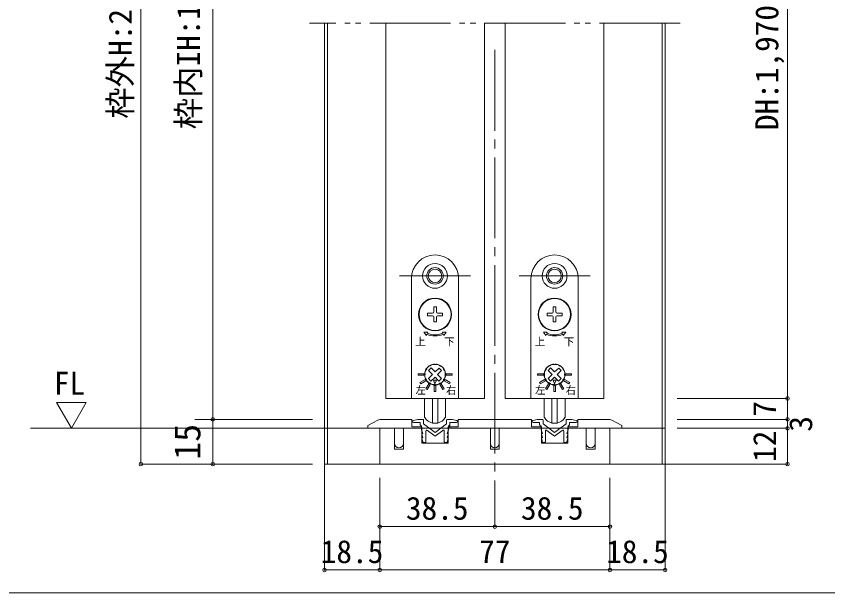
# Model space of a CAD drawing. Units: millimetres on the paper, enlarged 10 times, with parts at other scales. Extents: x -2000 to 2000, y -1385 to 1385.
# Drawn here: x -1319 to -414, y -68 to 575 of the extents above; entities that cross this region are included whole.
import ezdxf
from ezdxf.enums import TextEntityAlignment as Align

# ---------------------------------------------------------------- set-up
doc = ezdxf.new("R2010")
doc.units = ezdxf.units.MM
doc.header["$LTSCALE"] = 10
doc.header["$PDMODE"] = 32
doc.header["$PDSIZE"] = 4
for name, pattern in [('CHAIN2', [12, 9, -1, 1, -1]), ('DOUBLE_CHAIN2', [12.8, 9, -1, 0.6, -0.6, 0.6, -1]), ('USER1', [19.05, 12.7, -6.35])]:
    doc.linetypes.add(name, pattern=pattern)
doc.layers.add('1-1_0', color=7, linetype='Continuous', lineweight=20)
doc.layers.add('2-0_18', color=7, linetype='Continuous', lineweight=20)
doc.styles.add('ＭＳ ゴシック', font='')
doc.styles.get('ＭＳ ゴシック').set_extended_font_data('MS Gothic')

msp = doc.modelspace()

# ---------------------------------------------------------------- linework, layer by layer
at = {"layer": '1-1_0'}
msp.add_lwpolyline([(380, -67.5), (-1950, -67.5), (-1950, 1335)], dxfattribs=at)
msp.add_lwpolyline([(380, -67.5), (-1950, -67.5), (-1950, 1335)], dxfattribs=at)
at = {"layer": '2-0_18', "color": 4, "lineweight": 9}
for p, q in [((-1179.75, 1059.71), (-1179.75, 75.89)), ((-1099.59, 939.71), (-1099.59, 125.89)), ((-458.59, 149.22), (-458.59, 913.04)), ((-458.59, 149.22), (-581.67, 149.22)), ((-458.59, 149.22), (-458.59, 125.89)), ((-1119.59, 125.89), (-988.33, 125.89)), ((-1099.59, 125.89), (-1099.59, 75.89)), ((-458.59, 125.89), (-581.67, 125.89)), ((-458.59, 125.89), (-458.59, 115.89)), ((-975, 115.89), (-1302.94, 115.89)), ((-458.59, 115.89), (-581.67, 115.89)), ((-458.59, 115.89), (-458.59, 75.89)), ((-975, 97.46), (-975, -42.11)), ((-595, 97.46), (-595, -42.11)), ((-1179.75, 75.89), (-998.08, 75.89)), ((-1119.59, 75.89), (-988.33, 75.89)), ((-458.59, 75.89), (-636.41, 75.89)), ((-913.33, 60.6), (-913.33, -42.11)), ((-656.67, 60.6), (-656.67, -42.11)), ((-913.33, 6.26), (-785, 6.26)), ((-785, 6.26), (-656.67, 6.26)), ((-975, -42.11), (-913.33, -42.11)), ((-913.33, -42.11), (-656.67, -42.11)), ((-656.67, -42.11), (-595, -42.11))]:
    msp.add_line(p, q, dxfattribs=at)
at = {"layer": '2-0_18', "linetype": 'DOUBLE_CHAIN2'}
msp.add_line((-578.33, 567.56), (-991.67, 567.56), dxfattribs=at)
at = {"layer": '2-0_18'}
for p, q in [((-975, 567.56), (-975, 75.89)), ((-971.67, 567.56), (-971.67, 75.89)), ((-906.67, 567.56), (-906.67, 149.22)), ((-796.67, 567.56), (-796.67, 149.22)), ((-773.33, 567.56), (-773.33, 149.22)), ((-663.33, 567.56), (-663.33, 149.22)), ((-598.33, 567.56), (-598.33, 75.89)), ((-595, 567.56), (-595, 75.89)), ((-906.67, 149.22), (-796.67, 149.22)), ((-773.33, 149.22), (-663.33, 149.22)), ((-910.97, 125.89), (-877.5, 125.89)), ((-876.67, 123.56), (-876.67, 123.76)), ((-870.77, 125.87), (-875.88, 124.73)), ((-875.67, 122.56), (-872.22, 122.56)), ((-872.22, 122.56), (-868.33, 122.56)), ((-870.56, 125.89), (-865.44, 125.89)), ((-868.33, 119.64), (-866.67, 118.39)), ((-866.67, 114.34), (-866.67, 118.39)), ((-864.44, 124.89), (-864.44, 120.89)), ((-864.44, 120.89), (-851.67, 111.31)), ((-851.67, 111.31), (-838.89, 120.89)), ((-838.89, 124.89), (-838.89, 120.89)), ((-832.78, 125.89), (-837.89, 125.89)), ((-835, 119.64), (-836.67, 118.39)), ((-836.67, 114.34), (-836.67, 118.39)), ((-831.11, 122.56), (-835, 122.56)), ((-835, 119.64), (-835, 122.56)), ((-835, 115.89), (-835, 119.22)), ((-832.56, 125.87), (-827.45, 124.73)), ((-827.67, 122.56), (-831.11, 122.56)), ((-826.67, 123.76), (-826.67, 123.56)), ((-825.83, 125.89), (-752.23, 125.89)), ((-744.17, 125.89), (-817.77, 125.89)), ((-743.33, 123.76), (-743.33, 123.56)), ((-737.44, 125.87), (-742.55, 124.73)), ((-742.33, 122.56), (-738.89, 122.56)), ((-738.89, 122.56), (-735, 122.56)), ((-737.22, 125.89), (-732.11, 125.89)), ((-735, 119.64), (-735, 122.56)), ((-735, 119.64), (-733.33, 118.39)), ((-733.33, 114.34), (-733.33, 118.39)), ((-731.11, 124.89), (-731.11, 120.89)), ((-718.33, 111.31), (-731.11, 120.89)), ((-705.56, 120.89), (-718.33, 111.31)), ((-705.56, 124.89), (-705.56, 120.89)), ((-699.44, 125.89), (-704.56, 125.89)), ((-701.67, 119.64), (-703.33, 118.39)), ((-703.33, 114.34), (-703.33, 118.39)), ((-697.78, 122.56), (-701.67, 122.56)), ((-699.23, 125.87), (-694.12, 124.73)), ((-694.33, 122.56), (-697.78, 122.56)), ((-693.33, 123.56), (-693.33, 123.76)), ((-659.03, 125.89), (-692.5, 125.89)), ((-918.33, 115.89), (-975, 115.89)), ((-595, 115.89), (-975, 115.89)), ((-913.33, 115.89), (-926.67, 115.89)), ((-897, 115.89), (-913.33, 115.89)), ((-913.33, 75.89), (-913.33, 115.89)), ((-897, 115.89), (-897, 92.56)), ((-866.33, 115.89), (-887, 115.89)), ((-866.62, 114.11), (-865.18, 110.26)), ((-866.38, 109.4), (-865.13, 105.26)), ((-865.74, 110.26), (-865.18, 110.26)), ((-861.83, 100.92), (-861.83, 112.77)), ((-851.67, 107.14), (-860.23, 113.57)), ((-851.67, 107.14), (-843.1, 113.57)), ((-841.5, 100.89), (-841.5, 112.77)), ((-836.71, 114.11), (-838.17, 110.22)), ((-837.56, 110.22), (-838.17, 110.22)), ((-836.92, 109.37), (-838.17, 105.22)), ((-790, 115.89), (-837, 115.89)), ((-837, 115.89), (-790, 115.89)), ((-733, 115.89), (-780, 115.89)), ((-780, 115.89), (-733, 115.89)), ((-780, 115.89), (-780, 92.56)), ((-733.29, 114.11), (-731.83, 110.22)), ((-733.08, 109.37), (-731.83, 105.22)), ((-732.44, 110.22), (-731.83, 110.22)), ((-728.5, 100.89), (-728.5, 112.77)), ((-718.33, 107.14), (-726.9, 113.57)), ((-718.33, 107.14), (-709.77, 113.57)), ((-708.17, 100.92), (-708.17, 112.77)), ((-703.62, 109.4), (-704.87, 105.26)), ((-703.38, 114.11), (-704.82, 110.26)), ((-704.26, 110.26), (-704.82, 110.26)), ((-703.67, 115.89), (-683, 115.89)), ((-673, 115.89), (-656.67, 115.89)), ((-673, 115.89), (-673, 92.56)), ((-656.67, 115.89), (-595, 115.89)), ((-656.67, 115.89), (-643.33, 115.89)), ((-656.67, 75.89), (-656.67, 115.89)), ((-865.28, 100.73), (-866.38, 104.4)), ((-865.74, 105.26), (-865.13, 105.26)), ((-864.64, 100.26), (-862.5, 100.26)), ((-838.66, 100.22), (-840.83, 100.22)), ((-837.56, 105.22), (-838.17, 105.22)), ((-838.02, 100.7), (-836.92, 104.37)), ((-731.98, 100.7), (-733.08, 104.37)), ((-732.44, 105.22), (-731.83, 105.22)), ((-731.34, 100.22), (-729.17, 100.22)), ((-705.36, 100.26), (-707.5, 100.26)), ((-704.26, 105.26), (-704.87, 105.26)), ((-704.72, 100.73), (-703.62, 104.4)), ((-975, 75.89), (-595, 75.89)), ((-785, 75.89), (-913.33, 75.89)), ((-748.33, 75.89), (-913.33, 75.89)), ((-821.67, 75.89), (-656.67, 75.89)), ((-785, 75.89), (-656.67, 75.89))]:
    msp.add_line(p, q, dxfattribs=at)
at = {"layer": '2-0_18', "color": 4, "linetype": 'CHAIN2', "lineweight": 9}
msp.add_line((-785, 537.81), (-785, 6.26), dxfattribs=at)
at = {"layer": '2-0_18', "color": 2, "linetype": 'USER1', "lineweight": 18}
for p, q in [((-891.17, 285.89), (-812.17, 285.89)), ((-757.83, 285.89), (-678.83, 285.89))]:
    msp.add_line(p, q, dxfattribs=at)
at = {"layer": '2-0_18', "lineweight": 18}
for p, q in [((-878, 282.89), (-878, 149.22)), ((-825.33, 149.22), (-825.33, 282.89)), ((-744.67, 282.89), (-744.67, 149.22)), ((-692, 149.22), (-692, 282.89)), ((-850.17, 251.22), (-853.17, 251.22)), ((-853.17, 245.72), (-853.17, 251.22)), ((-850.17, 245.72), (-850.17, 251.22)), ((-716.83, 251.22), (-719.83, 251.22)), ((-719.83, 245.72), (-719.83, 251.22)), ((-716.83, 245.72), (-716.83, 251.22)), ((-854.5, 241.39), (-860, 241.39)), ((-853.17, 234.56), (-853.17, 240.06)), ((-850.17, 234.56), (-850.17, 240.06)), ((-843.33, 244.39), (-848.83, 244.39)), ((-843.33, 241.39), (-848.83, 241.39)), ((-843.33, 244.39), (-843.33, 241.39)), ((-721.17, 241.39), (-726.67, 241.39)), ((-719.83, 234.56), (-719.83, 240.06)), ((-716.83, 234.56), (-716.83, 240.06)), ((-710, 244.39), (-715.5, 244.39)), ((-710, 241.39), (-715.5, 241.39)), ((-710, 244.39), (-710, 241.39)), ((-850.17, 234.56), (-853.17, 234.56)), ((-716.83, 234.56), (-719.83, 234.56)), ((-851.63, 178.72), (-847.1, 183.14)), ((-718.3, 178.72), (-713.77, 183.14)), ((-859.03, 171.5), (-854.49, 175.93)), ((-854.49, 175.93), (-858.92, 180.46)), ((-856.23, 168.64), (-851.7, 173.06)), ((-847.28, 168.53), (-851.7, 173.06)), ((-725.69, 171.5), (-721.16, 175.93)), ((-721.16, 175.93), (-725.58, 180.46)), ((-722.9, 168.64), (-718.37, 173.06)), ((-713.94, 168.53), (-718.37, 173.06)), ((-856.23, 168.64), (-859.03, 171.5)), ((-844.42, 171.32), (-847.28, 168.53)), ((-722.9, 168.64), (-725.69, 171.5)), ((-711.08, 171.32), (-713.94, 168.53)), ((-878, 149.22), (-825.33, 149.22)), ((-863.33, 128.78), (-863.33, 149.22)), ((-854.58, 149.22), (-854.58, 121.71)), ((-848.75, 149.22), (-848.75, 121.71)), ((-840, 149.22), (-840, 128.78)), ((-744.67, 149.22), (-692, 149.22)), ((-730, 128.78), (-730, 149.22)), ((-721.25, 149.22), (-721.25, 121.71)), ((-715.42, 149.22), (-715.42, 121.71)), ((-706.67, 149.22), (-706.67, 128.78)), ((-854.58, 121.71), (-848.75, 121.71)), ((-721.25, 121.71), (-715.42, 121.71))]:
    msp.add_line(p, q, dxfattribs=at)
for points in [[(-854.5, 244.39), (-860, 244.39), (-860, 241.39)], [(-721.17, 244.39), (-726.67, 244.39), (-726.67, 241.39)], [(-860.34, 221.95), (-859.83, 223.18), (-864.16, 223.18), (-861.36, 219.49), (-860.85, 220.72)], [(-842.48, 220.72), (-841.97, 219.49), (-839.17, 223.18), (-843.5, 223.18), (-842.99, 221.95)], [(-727.01, 221.95), (-726.5, 223.18), (-730.83, 223.18), (-728.03, 219.49), (-727.52, 220.72)], [(-709.15, 220.72), (-708.64, 219.49), (-705.84, 223.18), (-710.17, 223.18), (-709.66, 221.95)], [(-851.63, 178.72), (-856.06, 183.25), (-858.92, 180.46)], [(-844.42, 171.32), (-848.84, 175.86), (-844.31, 180.28), (-847.1, 183.14)], [(-718.3, 178.72), (-722.72, 183.25), (-725.58, 180.46)], [(-711.08, 171.32), (-715.51, 175.86), (-710.97, 180.28), (-713.77, 183.14)]]:
    msp.add_lwpolyline(points, dxfattribs=at)
for points in [[(-870.67, 175.06), (-864, 175.06), (-864, 176.72), (-870.67, 176.72)], [(-832.67, 176.72), (-839.33, 176.72), (-839.33, 175.06), (-832.67, 175.06)], [(-737.33, 175.06), (-730.67, 175.06), (-730.67, 176.72), (-737.33, 176.72)], [(-699.33, 176.72), (-706, 176.72), (-706, 175.06), (-699.33, 175.06)], [(-867.7, 165.67), (-861.93, 169), (-862.76, 170.45), (-868.54, 167.11)], [(-860.44, 159.02), (-857.11, 164.79), (-858.56, 165.63), (-861.89, 159.85)], [(-851.79, 165.56), (-850.08, 169.54), (-853.41, 169.58)], [(-850.83, 163.56), (-852.5, 163.56), (-852.5, 156.89), (-850.83, 156.89)], [(-841.44, 159.85), (-844.78, 165.63), (-846.22, 164.79), (-842.89, 159.02)], [(-834.8, 167.11), (-840.57, 170.45), (-841.4, 169), (-835.63, 165.67)], [(-734.37, 165.67), (-728.6, 169), (-729.43, 170.45), (-735.2, 167.11)], [(-727.11, 159.02), (-723.78, 164.79), (-725.22, 165.63), (-728.56, 159.85)], [(-718.46, 165.56), (-716.74, 169.54), (-720.08, 169.58)], [(-717.5, 163.56), (-719.17, 163.56), (-719.17, 156.89), (-717.5, 156.89)], [(-708.11, 159.85), (-711.44, 165.63), (-712.89, 164.79), (-709.56, 159.02)], [(-701.46, 167.11), (-707.24, 170.45), (-708.07, 169), (-702.3, 165.67)]]:
    msp.add_lwpolyline(points, close=True, dxfattribs=at)
at = {"layer": '2-0_18'}
msp.add_lwpolyline([(-1257.24, 115.89), (-1240.75, 144.58), (-1273.94, 144.58)], close=True, dxfattribs=at)
for points in [[(-926.67, 115.89), (-926.67, 119.22), (-915.44, 124.83)], [(-877.5, 125.89), (-877.5, 117.56), (-866.33, 117.56), (-866.33, 99.22), (-837, 99.22), (-837, 117.56)], [(-868.33, 119.64), (-868.33, 121.31), (-868.33, 122.56)], [(-836.96, 117.56), (-825.83, 117.56), (-825.83, 125.89)], [(-733.04, 117.56), (-744.17, 117.56), (-744.17, 125.89)], [(-692.5, 125.89), (-692.5, 117.56), (-703.67, 117.56), (-703.67, 99.22), (-733, 99.22), (-733, 117.56)], [(-701.67, 119.64), (-701.67, 121.31), (-701.67, 122.56)], [(-643.33, 115.89), (-643.33, 119.22), (-654.56, 124.83)], [(-887, 115.89), (-887, 92.56), (-897, 92.56)], [(-835, 115.89), (-821.67, 115.89), (-805.33, 115.89)], [(-790, 115.89), (-790, 92.56), (-780, 92.56)], [(-735, 115.89), (-748.33, 115.89), (-764.67, 115.89)], [(-683, 115.89), (-683, 92.56), (-673, 92.56)]]:
    msp.add_lwpolyline(points, dxfattribs=at)
at = {"layer": '2-0_18', "lineweight": 18}
for centre, radius in [((-851.67, 285.89), 13.83), ((-718.33, 285.89), 13.83), ((-851.67, 285.89), 9.17), ((-851.67, 285.89), 7.5), ((-718.33, 285.89), 9.17), ((-718.33, 285.89), 7.5), ((-851.67, 242.89), 18.33), ((-851.67, 242.89), 17.83), ((-718.33, 242.89), 18.33), ((-718.33, 242.89), 17.83)]:
    msp.add_circle(centre, radius, dxfattribs=at)
for centre, radius, start, end in [((-851.67, 282.89), 26.33, 0, 180), ((-718.33, 282.89), 26.33, 0, 180), ((-854.5, 245.72), 1.33, 270, 360), ((-848.83, 245.72), 1.33, 180, 270), ((-721.17, 245.72), 1.33, 270, 360), ((-715.5, 245.72), 1.33, 180, 270), ((-854.5, 240.06), 1.33, 360, 90), ((-848.83, 240.06), 1.33, 90, 180), ((-721.17, 240.06), 1.33, 360, 90), ((-715.5, 240.06), 1.33, 90, 180), ((-851.67, 242.89), 24, 247.5, 292.5), ((-851.67, 242.89), 22.67, 247.5, 292.5), ((-718.33, 242.89), 24, 247.5, 292.5), ((-718.33, 242.89), 22.67, 247.5, 292.5), ((-851.67, 175.89), 11.67, 98.90298, 201.09702), ((-859.36, 178.63), 3.33, 129.87866, 160.42431), ((-851.67, 175.89), 11.17, 146.90028, 151.69834), ((-857.75, 181.34), 3.33, 138.17431, 168.71996), ((-851.67, 175.89), 11.5, 130.42431, 138.17431), ((-856.96, 182.11), 3.33, 99.87866, 130.42431), ((-851.67, 175.89), 11.17, 116.90028, 121.69834), ((-854.21, 183.65), 3.33, 108.17431, 138.71996), ((-851.67, 175.89), 11.5, 100.42431, 108.17431), ((-853.14, 183.92), 3.33, 69.87866, 100.42431), ((-853.11, 185.11), 2.33, 72.61143, 98.90298), ((-851.67, 189.72), 2.5, 252.61143, 287.38857), ((-851.67, 175.89), 11.17, 86.90028, 91.69834), ((-849.99, 183.88), 3.33, 78.17431, 108.71996), ((-850.22, 185.11), 2.33, 81.09702, 107.38857), ((-851.67, 175.89), 11.67, 338.90298, 81.09702), ((-851.67, 175.89), 11.5, 70.42431, 78.17431), ((-848.93, 183.59), 3.33, 39.87866, 70.42431), ((-851.67, 175.89), 11.17, 56.90028, 61.69834), ((-846.22, 181.98), 3.33, 48.17431, 78.71996), ((-851.67, 175.89), 11.5, 40.42431, 48.17431), ((-845.45, 181.19), 3.33, 9.87866, 40.42431), ((-851.67, 175.89), 11.17, 26.90028, 31.69834), ((-718.33, 175.89), 11.67, 98.90298, 201.09702), ((-726.03, 178.63), 3.33, 129.87866, 160.42431), ((-718.33, 175.89), 11.17, 146.90028, 151.69834), ((-724.42, 181.34), 3.33, 138.17431, 168.71996), ((-718.33, 175.89), 11.5, 130.42431, 138.17431), ((-723.63, 182.11), 3.33, 99.87866, 130.42431), ((-718.33, 175.89), 11.17, 116.90028, 121.69834), ((-720.88, 183.65), 3.33, 108.17431, 138.71996), ((-718.33, 175.89), 11.5, 100.42431, 108.17431), ((-719.81, 183.92), 3.33, 69.87866, 100.42431), ((-719.78, 185.11), 2.33, 72.61143, 98.90298), ((-718.33, 189.72), 2.5, 252.61143, 287.38857), ((-718.33, 175.89), 11.17, 86.90028, 91.69834), ((-716.66, 183.88), 3.33, 78.17431, 108.71996), ((-716.89, 185.11), 2.33, 81.09702, 107.38857), ((-718.33, 175.89), 11.67, 338.90298, 81.09702), ((-718.33, 175.89), 11.5, 70.42431, 78.17431), ((-715.6, 183.59), 3.33, 39.87866, 70.42431), ((-718.33, 175.89), 11.17, 56.90028, 61.69834), ((-712.89, 181.98), 3.33, 48.17431, 78.71996), ((-718.33, 175.89), 11.5, 40.42431, 48.17431), ((-712.12, 181.19), 3.33, 9.87866, 40.42431), ((-718.33, 175.89), 11.17, 26.90028, 31.69834), ((-859.7, 174.41), 3.33, 159.87866, 190.42431), ((-859.66, 177.56), 3.33, 168.17431, 198.71996), ((-851.67, 175.89), 11.5, 190.42431, 198.17431), ((-851.67, 175.89), 11.5, 160.42431, 168.17431), ((-851.67, 175.89), 11.17, 176.90028, 181.69834), ((-859.43, 173.34), 3.33, 198.17431, 228.71996), ((-843.97, 173.15), 3.33, 309.87866, 340.42431), ((-843.91, 178.44), 3.33, 18.17431, 48.71996), ((-851.67, 175.89), 11.5, 340.42431, 348.17431), ((-851.67, 175.89), 11.5, 10.42431, 18.17431), ((-851.67, 175.89), 11.17, 356.90028, 1.69834), ((-843.67, 174.22), 3.33, 348.17431, 18.71996), ((-843.63, 177.37), 3.33, 339.87866, 10.42431), ((-726.37, 174.41), 3.33, 159.87866, 190.42431), ((-726.33, 177.56), 3.33, 168.17431, 198.71996), ((-718.33, 175.89), 11.5, 190.42431, 198.17431), ((-718.33, 175.89), 11.5, 160.42431, 168.17431), ((-718.33, 175.89), 11.17, 176.90028, 181.69834), ((-726.09, 173.34), 3.33, 198.17431, 228.71996), ((-710.64, 173.15), 3.33, 309.87866, 340.42431), ((-710.57, 178.44), 3.33, 18.17431, 48.71996), ((-718.33, 175.89), 11.5, 340.42431, 348.17431), ((-718.33, 175.89), 11.5, 10.42431, 18.17431), ((-718.33, 175.89), 11.17, 356.90028, 1.69834), ((-710.34, 174.22), 3.33, 348.17431, 18.71996), ((-710.3, 177.37), 3.33, 339.87866, 10.42431), ((-860.37, 172.53), 2.33, 201.09702, 227.38857), ((-863.65, 168.97), 2.5, 12.61143, 47.38857), ((-851.67, 175.89), 11.17, 206.90028, 211.69834), ((-858.93, 170.03), 2.33, 192.61143, 218.90298), ((-857.88, 170.6), 3.33, 189.87866, 220.42431), ((-851.67, 175.89), 11.67, 218.90298, 321.09702), ((-851.67, 175.89), 11.5, 220.42431, 228.17431), ((-857.11, 169.81), 3.33, 228.17431, 258.71996), ((-851.67, 175.89), 11.17, 236.90028, 241.69834), ((-854.4, 168.2), 3.33, 219.87866, 250.42431), ((-851.67, 175.89), 11.5, 250.42431, 258.17431), ((-853.34, 167.9), 3.33, 258.17431, 288.71996), ((-851.67, 175.89), 11.17, 266.90028, 271.69834), ((-850.19, 167.86), 3.33, 249.87866, 280.42431), ((-851.67, 175.89), 11.5, 280.42431, 288.17431), ((-849.12, 168.13), 3.33, 288.17431, 318.71996), ((-851.67, 175.89), 11.17, 296.90028, 301.69834), ((-846.37, 169.67), 3.33, 279.87866, 310.42431), ((-851.67, 175.89), 11.5, 310.42431, 318.17431), ((-845.58, 170.44), 3.33, 318.17431, 348.71996), ((-844.4, 170.03), 2.33, 321.09702, 347.38857), ((-851.67, 175.89), 11.17, 326.90028, 331.69834), ((-839.69, 168.97), 2.5, 132.61143, 167.38857), ((-842.96, 172.53), 2.33, 312.61143, 338.90298), ((-727.04, 172.53), 2.33, 201.09702, 227.38857), ((-730.31, 168.97), 2.5, 12.61143, 47.38857), ((-718.33, 175.89), 11.17, 206.90028, 211.69834), ((-725.6, 170.03), 2.33, 192.61143, 218.90298), ((-724.55, 170.6), 3.33, 189.87866, 220.42431), ((-718.33, 175.89), 11.67, 218.90298, 321.09702), ((-718.33, 175.89), 11.5, 220.42431, 228.17431), ((-723.78, 169.81), 3.33, 228.17431, 258.71996), ((-718.33, 175.89), 11.17, 236.90028, 241.69834), ((-721.07, 168.2), 3.33, 219.87866, 250.42431), ((-718.33, 175.89), 11.5, 250.42431, 258.17431), ((-720.01, 167.9), 3.33, 258.17431, 288.71996), ((-718.33, 175.89), 11.17, 266.90028, 271.69834), ((-716.86, 167.86), 3.33, 249.87866, 280.42431), ((-718.33, 175.89), 11.5, 280.42431, 288.17431), ((-715.79, 168.13), 3.33, 288.17431, 318.71996), ((-718.33, 175.89), 11.17, 296.90028, 301.69834), ((-713.04, 169.67), 3.33, 279.87866, 310.42431), ((-718.33, 175.89), 11.5, 310.42431, 318.17431), ((-712.25, 170.44), 3.33, 318.17431, 348.71996), ((-711.07, 170.03), 2.33, 321.09702, 347.38857), ((-718.33, 175.89), 11.17, 326.90028, 331.69834), ((-706.35, 168.97), 2.5, 132.61143, 167.38857), ((-709.63, 172.53), 2.33, 312.61143, 338.90298), ((-861.67, 128.78), 1.67, 180, 210.56067), ((-851.62, 134.71), 13.33, 210.56067, 257.16143), ((-851.71, 134.71), 13.33, 282.83857, 329.43933), ((-841.67, 128.78), 1.67, 329.43933, 360), ((-728.33, 128.78), 1.67, 180, 210.56067), ((-718.29, 134.71), 13.33, 210.56067, 257.16143), ((-718.38, 134.71), 13.33, 282.83857, 329.43933), ((-708.33, 128.78), 1.67, 329.43933, 360)]:
    msp.add_arc(centre, radius, start, end, dxfattribs=at)
at = {"layer": '2-0_18'}
for centre, radius, start, end in [((-910.97, 115.89), 10, 90, 116.56505), ((-875.67, 123.76), 1, 102.52881, 180), ((-875.67, 123.56), 1, 180, 270), ((-870.56, 124.89), 1, 90, 102.52881), ((-870.56, 124.89), 1, 90, 102.52881), ((-870.56, 124.89), 1, 90, 102.52881), ((-870.56, 124.89), 1, 90, 102.52881), ((-865.44, 124.89), 1, 0, 90), ((-837.89, 124.89), 1, 90, 180), ((-832.78, 124.89), 1, 77.47119, 90), ((-827.67, 123.56), 1, 270, 0), ((-827.67, 123.76), 1, 0, 77.47119), ((-742.33, 123.76), 1, 102.52881, 180), ((-742.33, 123.56), 1, 180, 270), ((-737.22, 124.89), 1, 90, 102.52881), ((-732.11, 124.89), 1, 0, 90), ((-704.56, 124.89), 1, 90, 180), ((-699.44, 124.89), 1, 77.47119, 90), ((-699.44, 124.89), 1, 77.47119, 90), ((-699.44, 124.89), 1, 77.47119, 90), ((-699.44, 124.89), 1, 77.47119, 90), ((-694.33, 123.56), 1, 270, 0), ((-694.33, 123.76), 1, 0, 77.47119), ((-659.03, 115.89), 10, 63.43495, 90), ((-866, 114.34), 0.667, 180, 200.55605), ((-866, 114.34), 0.667, 180, 200.55605), ((-866, 114.34), 0.667, 180, 200.55605), ((-866, 114.34), 0.667, 180, 200.55605), ((-865.74, 109.59), 0.667, 90, 196.69924), ((-860.83, 112.77), 1, 53.1301, 180), ((-842.5, 112.77), 1, 0, 126.8699), ((-837.56, 109.56), 0.667, 343.30076, 90), ((-837.33, 114.34), 0.667, 339.44395, 0), ((-837.33, 114.34), 0.667, 339.44395, 0), ((-837.33, 114.34), 0.667, 339.44395, 0), ((-732.67, 114.34), 0.667, 180, 200.55605), ((-732.67, 114.34), 0.667, 180, 200.55605), ((-732.67, 114.34), 0.667, 180, 200.55605), ((-732.44, 109.56), 0.667, 90, 196.69924), ((-727.5, 112.77), 1, 53.1301, 180), ((-709.17, 112.77), 1, 0, 126.8699), ((-704.26, 109.59), 0.667, 343.30076, 90), ((-704, 114.34), 0.667, 339.44395, 0), ((-704, 114.34), 0.667, 339.44395, 0), ((-704, 114.34), 0.667, 339.44395, 0), ((-704, 114.34), 0.667, 339.44395, 0), ((-865.74, 104.59), 0.667, 90, 196.69924), ((-864.64, 100.92), 0.667, 196.69924, 270), ((-862.5, 100.92), 0.667, 270, 0), ((-840.83, 100.89), 0.667, 180, 270), ((-838.66, 100.89), 0.667, 270, 343.30076), ((-837.56, 104.56), 0.667, 343.30076, 90), ((-732.44, 104.56), 0.667, 90, 196.69924), ((-731.34, 100.89), 0.667, 196.69924, 270), ((-729.17, 100.89), 0.667, 270, 0), ((-707.5, 100.92), 0.667, 180, 270), ((-705.36, 100.92), 0.667, 270, 343.30076), ((-704.26, 104.59), 0.667, 343.30076, 90), ((-892, 99.22), 5, 180, 0), ((-785, 99.22), 5, 180, 0), ((-678, 99.22), 5, 180, 0)]:
    msp.add_arc(centre, radius, start, end, dxfattribs=at)
at = {"layer": '2-0_18', "color": 4}
for p in [(-458.59, 149.22), (-1099.59, 125.89), (-458.59, 125.89), (-458.59, 115.89), (-1179.75, 75.89), (-1099.59, 75.89), (-458.59, 75.89), (-913.33, 6.26), (-785, 6.26), (-656.67, 6.26), (-975, -42.11), (-913.33, -42.11), (-656.67, -42.11), (-595, -42.11)]:
    msp.add_point(p, dxfattribs=at)

# ---------------------------------------------------------------- texts
at = {"layer": '2-0_18', "style": 'ＭＳ ゴシック'}
for s, height, p in [('枠内IH:1,985', 25.66, (-1106.3, 449.35)), ('枠外H:2,036', 25.66, (-1182.25, 461.13)), ('DH:1,970', 25.66, (-461.09, 448.36)), ('7', 25.66, (-463.59, 128.81)), ('3', 25.66, (-423.35, 112.14)), ('15', 29.33, (-1104.59, 80.89)), ('12', 25.66, (-463.59, 78.39))]:
    msp.add_text(s, height=height, rotation=90, dxfattribs=at).set_placement(p, align=Align.BOTTOM_LEFT)
for s, height, p in [('上', 8.55, (-873.74, 205.83)), ('上', 8.55, (-740.41, 205.83)), ('下', 8.55, (-841.42, 205.57)), ('下', 8.55, (-708.09, 205.57)), ('FL', 25.66, (-1276.9, 145.69)), ('左', 8.55, (-873.43, 151.65)), ('右', 8.55, (-839.45, 151.57)), ('左', 8.55, (-740.1, 151.65)), ('右', 8.55, (-706.12, 151.57)), ('38.5', 25.66, (-884.17, 6.26)), ('38.5', 25.66, (-755.83, 6.26)), ('18.5', 25.66, (-979.17, -42.11)), ('77', 25.66, (-802.5, -42.11)), ('18.5', 25.66, (-660.83, -42.11))]:
    msp.add_text(s, height=height, dxfattribs=at).set_placement(p, align=Align.BOTTOM_LEFT)

doc.saveas('drawing.dxf')
